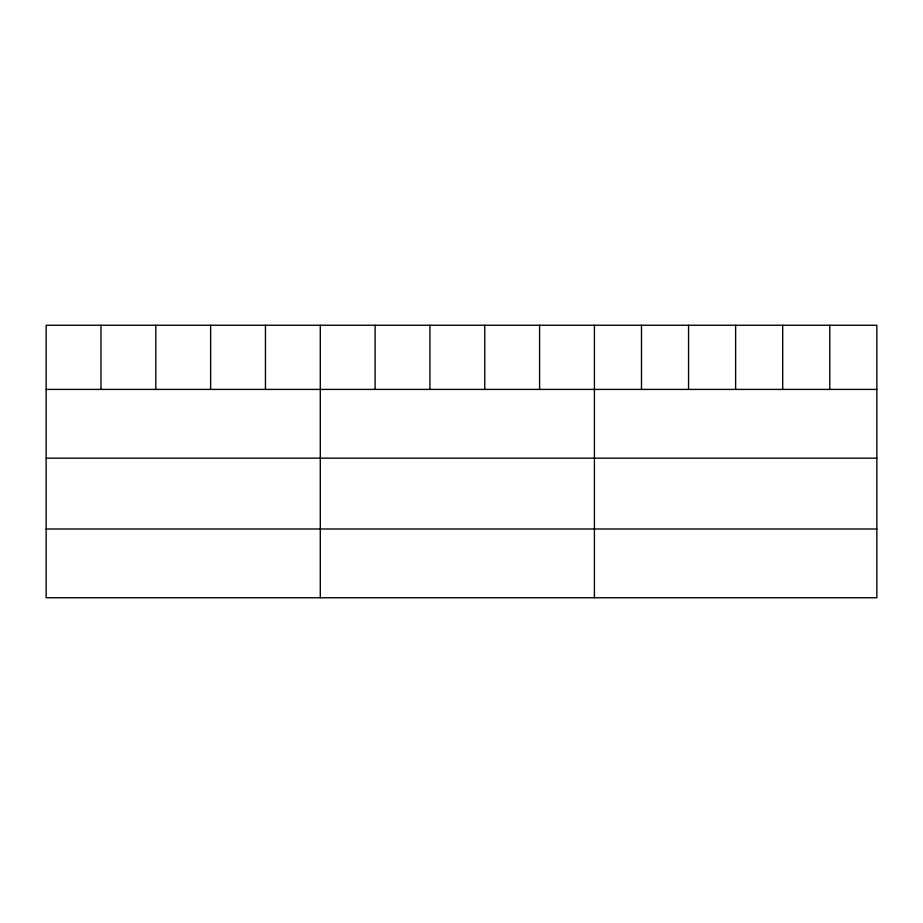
<?xml version="1.0" encoding="UTF-8"?>
<svg xmlns="http://www.w3.org/2000/svg" width="923" height="923" viewBox="0 0 923 923"><rect width="100%" height="100%" fill="white"/><g stroke="black" fill="none" stroke-linecap="round" stroke-linejoin="round"><path stroke-width="1.38" d="M876.85 389.414L876.85 597.746L46.15 597.746L46.15 325.254L876.85 325.254L876.85 389.414L46.15 389.414M46.15 458.166L876.85 458.166M46.15 528.994L876.85 528.994M829.777 325.254L829.777 389.414M782.704 325.254L782.704 389.414M735.631 325.254L735.631 389.414M688.558 325.254L688.558 389.414M641.485 325.254L641.485 389.414M594.412 325.254L594.412 597.746M539.586 325.254L539.586 389.414M484.76 325.254L484.76 389.414M429.933 325.254L429.933 389.414M375.107 325.254L375.107 389.414M320.281 325.254L320.281 597.746M265.455 325.254L265.455 389.414M210.629 325.254L210.629 389.414M155.802 325.254L155.802 389.414M100.976 325.254L100.976 389.414"/></g></svg>
